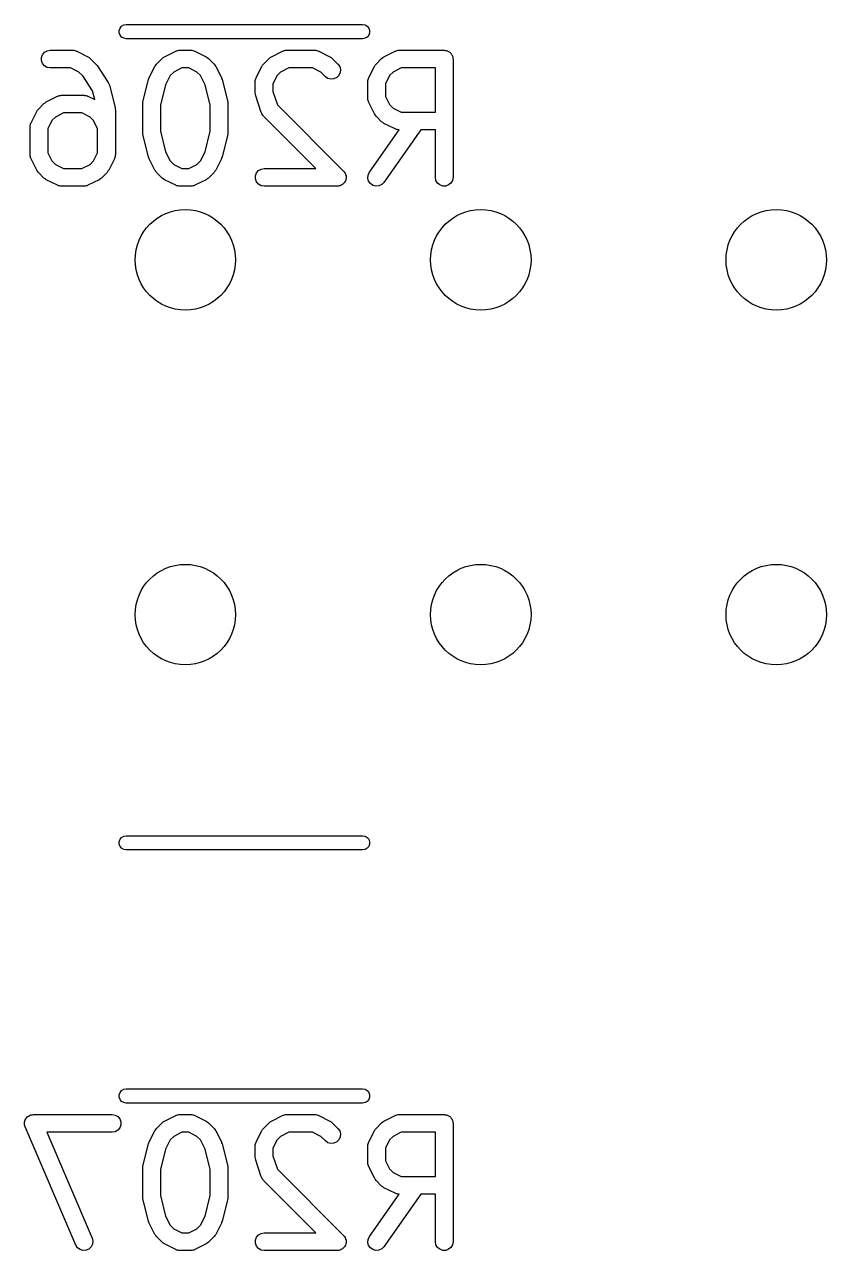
# Model space of a CAD drawing. Extents: x 25 to 326, y -201 to -21.
# Drawn here: x 41.14 to 47.92, y -190.38 to -180.01 of the extents above; entities that cross this region are included whole.
import ezdxf

# ---------------------------------------------------------------- set-up
doc = ezdxf.new("R2010")
doc.units = 0
doc.header["$MEASUREMENT"] = 0
doc.layers.add('BLACK', color=7, linetype='CONTINUOUS')

msp = doc.modelspace()

# ---------------------------------------------------------------- linework, layer by layer
at = {"layer": 'Black'}
for p, q in [((41.9409, -180.06), (41.948, -180.04)), ((41.9409, -180.08), (41.9409, -180.06)), ((41.948, -180.04), (41.9614, -180.024)), ((41.9614, -180.024), (41.9795, -180.014)), ((41.9795, -180.014), (42, -180.01)), ((42, -180.01), (44, -180.01)), ((44, -180.01), (44.0205, -180.014)), ((44.0205, -180.014), (44.0386, -180.024)), ((44.0386, -180.024), (44.052, -180.04)), ((44.052, -180.04), (44.0591, -180.06)), ((44.0591, -180.06), (44.0591, -180.08)), ((41.948, -180.1), (41.9409, -180.08)), ((41.9614, -180.116), (41.948, -180.1)), ((41.9795, -180.126), (41.9614, -180.116)), ((42, -180.13), (41.9795, -180.126)), ((44, -180.13), (42, -180.13)), ((44.0205, -180.126), (44, -180.13)), ((44.0386, -180.116), (44.0205, -180.126)), ((44.052, -180.1), (44.0386, -180.116)), ((44.0591, -180.08), (44.052, -180.1)), ((41.2833, -180.289), (41.2922, -180.265)), ((41.2922, -180.265), (41.3089, -180.245)), ((41.3089, -180.245), (41.3315, -180.232)), ((41.3315, -180.232), (41.3571, -180.227)), ((41.3571, -180.227), (41.5476, -180.227)), ((41.5476, -180.227), (41.5519, -180.228)), ((41.5519, -180.228), (41.5562, -180.228)), ((41.5562, -180.228), (41.5646, -180.23)), ((41.5646, -180.23), (41.5733, -180.232)), ((41.5733, -180.232), (41.577, -180.234)), ((41.577, -180.234), (41.5812, -180.235)), ((41.5812, -180.235), (41.6764, -180.283)), ((42.3236, -180.283), (42.4188, -180.235)), ((42.4188, -180.235), (42.423, -180.234)), ((42.423, -180.234), (42.4267, -180.232)), ((42.4267, -180.232), (42.4354, -180.23)), ((42.4354, -180.23), (42.4438, -180.228)), ((42.4438, -180.228), (42.4481, -180.228)), ((42.4481, -180.228), (42.4524, -180.227)), ((42.4524, -180.227), (42.5476, -180.227)), ((42.5476, -180.227), (42.5519, -180.228)), ((42.5519, -180.228), (42.5562, -180.228)), ((42.5562, -180.228), (42.5646, -180.23)), ((42.5646, -180.23), (42.5733, -180.232)), ((42.5733, -180.232), (42.577, -180.234)), ((42.577, -180.234), (42.5812, -180.235)), ((42.5812, -180.235), (42.6764, -180.283)), ((43.2284, -180.283), (43.3236, -180.235)), ((43.3236, -180.235), (43.3277, -180.234)), ((43.3277, -180.234), (43.3315, -180.232)), ((43.3315, -180.232), (43.3401, -180.23)), ((43.3401, -180.23), (43.3486, -180.228)), ((43.3486, -180.228), (43.3529, -180.228)), ((43.3529, -180.228), (43.3571, -180.227)), ((43.3571, -180.227), (43.5952, -180.227)), ((43.5952, -180.227), (43.5995, -180.228)), ((43.5995, -180.228), (43.6038, -180.228)), ((43.6038, -180.228), (43.6122, -180.23)), ((43.6122, -180.23), (43.6209, -180.232)), ((43.6209, -180.232), (43.6246, -180.234)), ((43.6246, -180.234), (43.6288, -180.235)), ((43.6288, -180.235), (43.724, -180.283)), ((44.1807, -180.283), (44.276, -180.235)), ((44.276, -180.235), (44.2801, -180.234)), ((44.2801, -180.234), (44.2839, -180.232)), ((44.2839, -180.232), (44.2925, -180.23)), ((44.2925, -180.23), (44.3009, -180.228)), ((44.3009, -180.228), (44.3053, -180.228)), ((44.3053, -180.228), (44.3095, -180.227)), ((44.3095, -180.227), (44.6905, -180.227)), ((44.6905, -180.227), (44.6969, -180.229)), ((44.6969, -180.229), (44.7035, -180.229)), ((44.7035, -180.229), (44.7097, -180.231)), ((44.7097, -180.231), (44.7161, -180.232)), ((44.7161, -180.232), (44.7218, -180.235)), ((44.7218, -180.235), (44.728, -180.237)), ((44.728, -180.237), (44.733, -180.242)), ((44.733, -180.242), (44.7387, -180.245)), ((44.7387, -180.245), (44.7429, -180.25)), ((44.7429, -180.25), (44.7479, -180.254)), ((44.7479, -180.254), (44.7512, -180.26)), ((44.7512, -180.26), (44.7554, -180.265)), ((44.7554, -180.265), (44.7577, -180.271)), ((44.7577, -180.271), (44.761, -180.277)), ((44.761, -180.277), (44.7621, -180.283)), ((41.2833, -180.315), (41.2833, -180.289)), ((41.2922, -180.34), (41.2833, -180.315)), ((41.3089, -180.36), (41.2922, -180.34)), ((41.3315, -180.373), (41.3089, -180.36)), ((41.3571, -180.377), (41.3315, -180.373)), ((41.5299, -180.377), (41.3571, -180.377)), ((41.5984, -180.412), (41.5299, -180.377)), ((41.6764, -180.283), (41.6861, -180.29)), ((41.6861, -180.29), (41.6959, -180.297)), ((41.6959, -180.297), (41.7435, -180.345)), ((41.7435, -180.345), (41.7478, -180.351)), ((41.7478, -180.351), (41.7529, -180.356)), ((41.7529, -180.356), (41.8481, -180.499)), ((42.1948, -180.459), (42.2424, -180.364)), ((42.2424, -180.364), (42.2496, -180.354)), ((42.2496, -180.354), (42.2565, -180.345)), ((42.2565, -180.345), (42.3041, -180.297)), ((42.3041, -180.297), (42.3139, -180.29)), ((42.3139, -180.29), (42.3236, -180.283)), ((42.4701, -180.377), (42.4016, -180.412)), ((42.5299, -180.377), (42.4701, -180.377)), ((42.5984, -180.412), (42.5299, -180.377)), ((42.6764, -180.283), (42.6861, -180.29)), ((42.6861, -180.29), (42.6959, -180.297)), ((42.6959, -180.297), (42.7435, -180.345)), ((42.7435, -180.345), (42.7504, -180.354)), ((42.7504, -180.354), (42.7576, -180.364)), ((42.7576, -180.364), (42.8052, -180.459)), ((43.0996, -180.459), (43.1472, -180.364)), ((43.1472, -180.364), (43.1544, -180.354)), ((43.1544, -180.354), (43.1613, -180.345)), ((43.1613, -180.345), (43.2089, -180.297)), ((43.2089, -180.297), (43.2187, -180.29)), ((43.2187, -180.29), (43.2284, -180.283)), ((43.3748, -180.377), (43.3063, -180.412)), ((43.5775, -180.377), (43.3748, -180.377)), ((43.646, -180.412), (43.5775, -180.377)), ((43.724, -180.283), (43.7337, -180.29)), ((43.7337, -180.29), (43.7435, -180.297)), ((43.7435, -180.297), (43.7911, -180.345)), ((43.7911, -180.345), (43.8061, -180.366)), ((43.8061, -180.366), (43.8128, -180.391)), ((44.052, -180.459), (44.0996, -180.364)), ((44.0996, -180.364), (44.1067, -180.354)), ((44.1067, -180.354), (44.1136, -180.345)), ((44.1136, -180.345), (44.1613, -180.297)), ((44.1613, -180.297), (44.1711, -180.29)), ((44.1711, -180.29), (44.1807, -180.283)), ((44.3272, -180.377), (44.2587, -180.412)), ((44.6155, -180.377), (44.3272, -180.377)), ((44.6155, -180.751), (44.6155, -180.377)), ((44.7621, -180.283), (44.7643, -180.289)), ((44.7643, -180.289), (44.7643, -180.296)), ((44.7643, -180.296), (44.7655, -180.302)), ((44.7655, -180.302), (44.7655, -181.302)), ((41.6322, -180.445), (41.5984, -180.412)), ((41.7161, -180.571), (41.6322, -180.445)), ((42.1415, -180.665), (42.1891, -180.475)), ((42.1891, -180.475), (42.1925, -180.467)), ((42.1925, -180.467), (42.1948, -180.459)), ((42.3712, -180.442), (42.3327, -180.519)), ((42.4016, -180.412), (42.3712, -180.442)), ((42.6288, -180.442), (42.5984, -180.412)), ((42.6673, -180.519), (42.6288, -180.442)), ((42.8052, -180.459), (42.8075, -180.467)), ((42.8075, -180.467), (42.8109, -180.475)), ((42.8109, -180.475), (42.8585, -180.665)), ((43.0917, -180.493), (43.0924, -180.489)), ((43.0922, -180.484), (43.0947, -180.476)), ((43.0924, -180.489), (43.0922, -180.484)), ((43.0947, -180.476), (43.0962, -180.467)), ((43.0962, -180.467), (43.0984, -180.463)), ((43.0984, -180.463), (43.0996, -180.459)), ((43.2759, -180.442), (43.2417, -180.511)), ((43.3063, -180.412), (43.2759, -180.442)), ((43.6851, -180.451), (43.646, -180.412)), ((43.7064, -180.466), (43.6851, -180.451)), ((43.7316, -180.472), (43.7064, -180.466)), ((43.7575, -180.47), (43.7316, -180.472)), ((43.7811, -180.459), (43.7575, -180.47)), ((43.7995, -180.441), (43.7811, -180.459)), ((43.8105, -180.417), (43.7995, -180.441)), ((43.8128, -180.391), (43.8105, -180.417)), ((44.044, -180.493), (44.0448, -180.489)), ((44.0445, -180.484), (44.047, -180.476)), ((44.0448, -180.489), (44.0445, -180.484)), ((44.047, -180.476), (44.0486, -180.467)), ((44.0486, -180.467), (44.0507, -180.463)), ((44.0507, -180.463), (44.052, -180.459)), ((44.2283, -180.442), (44.194, -180.511)), ((44.2587, -180.412), (44.2283, -180.442)), ((41.7346, -180.645), (41.7161, -180.571)), ((41.8481, -180.499), (41.8533, -180.511)), ((41.8533, -180.511), (41.8585, -180.522)), ((41.8585, -180.522), (41.9061, -180.713)), ((42.3327, -180.519), (42.2893, -180.693)), ((42.7107, -180.693), (42.6673, -180.519)), ((43.0917, -180.588), (43.0917, -180.493)), ((43.0938, -180.6), (43.0917, -180.588)), ((43.2417, -180.511), (43.2417, -180.576)), ((43.2417, -180.576), (43.2798, -180.69)), ((44.044, -180.636), (44.044, -180.493)), ((44.194, -180.511), (44.194, -180.618)), ((41.2565, -180.726), (41.3041, -180.678)), ((41.3041, -180.678), (41.3139, -180.671)), ((41.3139, -180.671), (41.3236, -180.664)), ((41.3236, -180.664), (41.4188, -180.616)), ((41.4188, -180.616), (41.423, -180.615)), ((41.423, -180.615), (41.4267, -180.613)), ((41.4267, -180.613), (41.4354, -180.611)), ((41.4354, -180.611), (41.4438, -180.609)), ((41.4438, -180.609), (41.4481, -180.609)), ((41.4481, -180.609), (41.4524, -180.608)), ((41.4524, -180.608), (41.6429, -180.608)), ((41.6429, -180.608), (41.6471, -180.609)), ((41.6471, -180.609), (41.6514, -180.609)), ((41.6514, -180.609), (41.6599, -180.611)), ((41.6599, -180.611), (41.6685, -180.613)), ((41.6685, -180.613), (41.6723, -180.615)), ((41.6723, -180.615), (41.6764, -180.616)), ((41.6764, -180.616), (41.7346, -180.645)), ((42.1393, -180.683), (42.1409, -180.674)), ((42.1393, -180.921), (42.1393, -180.683)), ((42.1409, -180.674), (42.1415, -180.665)), ((42.2893, -180.693), (42.2893, -180.912)), ((42.7107, -180.912), (42.7107, -180.693)), ((42.8585, -180.665), (42.8591, -180.674)), ((42.8591, -180.674), (42.8607, -180.683)), ((42.8607, -180.683), (42.8607, -180.921)), ((43.0955, -180.612), (43.0938, -180.6)), ((43.1431, -180.755), (43.0955, -180.612)), ((43.2798, -180.69), (43.8387, -181.249)), ((44.0448, -180.64), (44.044, -180.636)), ((44.0445, -180.644), (44.0448, -180.64)), ((44.047, -180.653), (44.0445, -180.644)), ((44.0486, -180.661), (44.047, -180.653)), ((44.0507, -180.665), (44.0486, -180.661)), ((44.052, -180.669), (44.0507, -180.665)), ((44.0996, -180.764), (44.052, -180.669)), ((44.194, -180.618), (44.2283, -180.687)), ((44.2283, -180.687), (44.2587, -180.717)), ((41.1948, -180.84), (41.2424, -180.745)), ((41.2424, -180.745), (41.2496, -180.735)), ((41.2496, -180.735), (41.2565, -180.726)), ((41.4016, -180.793), (41.3712, -180.823)), ((41.4701, -180.758), (41.4016, -180.793)), ((41.6252, -180.758), (41.4701, -180.758)), ((41.6937, -180.793), (41.6252, -180.758)), ((41.7241, -180.823), (41.6937, -180.793)), ((41.9061, -180.713), (41.9067, -180.722)), ((41.9067, -180.722), (41.9083, -180.731)), ((41.9083, -180.731), (41.9083, -181.112)), ((43.1452, -180.758), (43.1431, -180.755)), ((43.1463, -180.763), (43.1452, -180.758)), ((43.1514, -180.77), (43.1463, -180.763)), ((43.1555, -180.778), (43.1514, -180.77)), ((43.1588, -180.78), (43.1555, -180.778)), ((43.1613, -180.784), (43.1588, -180.78)), ((43.6046, -181.227), (43.1613, -180.784)), ((44.1067, -180.774), (44.0996, -180.764)), ((44.1136, -180.784), (44.1067, -180.774)), ((44.1613, -180.832), (44.1136, -180.784)), ((44.2587, -180.717), (44.3272, -180.751)), ((44.3272, -180.751), (44.6155, -180.751)), ((41.1869, -180.874), (41.1877, -180.87)), ((41.1869, -181.112), (41.1869, -180.874)), ((41.1874, -180.865), (41.1899, -180.857)), ((41.1877, -180.87), (41.1874, -180.865)), ((41.1899, -180.857), (41.1914, -180.848)), ((41.1914, -180.848), (41.1936, -180.844)), ((41.1936, -180.844), (41.1948, -180.84)), ((41.3712, -180.823), (41.3369, -180.892)), ((41.3369, -180.892), (41.3369, -181.094)), ((41.7583, -180.892), (41.7241, -180.823)), ((41.7583, -181.094), (41.7583, -180.892)), ((44.0576, -181.259), (44.3085, -180.901)), ((44.1711, -180.838), (44.1613, -180.832)), ((44.1807, -180.846), (44.1711, -180.838)), ((44.4914, -180.901), (44.1805, -181.345)), ((44.276, -180.893), (44.1807, -180.846)), ((44.2801, -180.895), (44.276, -180.893)), ((44.2839, -180.897), (44.2801, -180.895)), ((44.2925, -180.898), (44.2839, -180.897)), ((44.3009, -180.901), (44.2925, -180.898)), ((44.3053, -180.9), (44.3009, -180.901)), ((44.3085, -180.901), (44.3053, -180.9)), ((44.6155, -180.901), (44.4914, -180.901)), ((44.6155, -181.302), (44.6155, -180.901)), ((42.1409, -180.93), (42.1393, -180.921)), ((42.1415, -180.94), (42.1409, -180.93)), ((42.1891, -181.13), (42.1415, -180.94)), ((42.2893, -180.912), (42.3327, -181.086)), ((42.6673, -181.086), (42.7107, -180.912)), ((42.8585, -180.94), (42.8109, -181.13)), ((42.8591, -180.93), (42.8585, -180.94)), ((42.8607, -180.921), (42.8591, -180.93)), ((41.3369, -181.094), (41.3712, -181.163)), ((41.7241, -181.163), (41.7583, -181.094)), ((42.3327, -181.086), (42.3712, -181.163)), ((42.6288, -181.163), (42.6673, -181.086)), ((41.1877, -181.116), (41.1869, -181.112)), ((41.1874, -181.12), (41.1877, -181.116)), ((41.1899, -181.129), (41.1874, -181.12)), ((41.1914, -181.138), (41.1899, -181.129)), ((41.1936, -181.141), (41.1914, -181.138)), ((41.1948, -181.145), (41.1936, -181.141)), ((41.2424, -181.241), (41.1948, -181.145)), ((41.3712, -181.163), (41.4016, -181.193)), ((41.4016, -181.193), (41.4701, -181.227)), ((41.6252, -181.227), (41.6937, -181.193)), ((41.6937, -181.193), (41.7241, -181.163)), ((41.9004, -181.145), (41.8528, -181.241)), ((41.9016, -181.141), (41.9004, -181.145)), ((41.9038, -181.138), (41.9016, -181.141)), ((41.9053, -181.129), (41.9038, -181.138)), ((41.9078, -181.12), (41.9053, -181.129)), ((41.9083, -181.112), (41.9076, -181.116)), ((41.9076, -181.116), (41.9078, -181.12)), ((42.1925, -181.138), (42.1891, -181.13)), ((42.1948, -181.145), (42.1925, -181.138)), ((42.2424, -181.241), (42.1948, -181.145)), ((42.3712, -181.163), (42.4016, -181.193)), ((42.4016, -181.193), (42.4701, -181.227)), ((42.5299, -181.227), (42.5984, -181.193)), ((42.5984, -181.193), (42.6288, -181.163)), ((42.8052, -181.145), (42.7576, -181.241)), ((42.8075, -181.138), (42.8052, -181.145)), ((42.8109, -181.13), (42.8075, -181.138)), ((41.2496, -181.25), (41.2424, -181.241)), ((41.2565, -181.26), (41.2496, -181.25)), ((41.3041, -181.308), (41.2565, -181.26)), ((41.3139, -181.315), (41.3041, -181.308)), ((41.3236, -181.322), (41.3139, -181.315)), ((41.4701, -181.227), (41.6252, -181.227)), ((41.7813, -181.315), (41.7716, -181.322)), ((41.7911, -181.308), (41.7813, -181.315)), ((41.8387, -181.26), (41.7911, -181.308)), ((41.8456, -181.25), (41.8387, -181.26)), ((41.8528, -181.241), (41.8456, -181.25)), ((42.2496, -181.25), (42.2424, -181.241)), ((42.2565, -181.26), (42.2496, -181.25)), ((42.3041, -181.308), (42.2565, -181.26)), ((42.3139, -181.315), (42.3041, -181.308)), ((42.3236, -181.322), (42.3139, -181.315)), ((42.4701, -181.227), (42.5299, -181.227)), ((42.6861, -181.315), (42.6764, -181.322)), ((42.6959, -181.308), (42.6861, -181.315)), ((42.7435, -181.26), (42.6959, -181.308)), ((42.7504, -181.25), (42.7435, -181.26)), ((42.7576, -181.241), (42.7504, -181.25)), ((43.0928, -181.289), (43.1017, -181.265)), ((43.0928, -181.315), (43.0928, -181.289)), ((43.1017, -181.34), (43.0928, -181.315)), ((43.1017, -181.265), (43.1185, -181.245)), ((43.1185, -181.245), (43.141, -181.232)), ((43.141, -181.232), (43.1667, -181.227)), ((43.1667, -181.227), (43.6046, -181.227)), ((43.8387, -181.249), (43.8444, -181.257)), ((43.8444, -181.257), (43.8507, -181.265)), ((43.8507, -181.265), (43.8518, -181.268)), ((43.8518, -181.268), (43.8537, -181.271)), ((43.8537, -181.271), (43.8562, -181.28)), ((43.8562, -181.28), (43.8596, -181.289)), ((43.8596, -181.315), (43.8584, -181.319)), ((43.8596, -181.289), (43.8596, -181.293)), ((43.8596, -181.293), (43.8604, -181.296)), ((43.8604, -181.296), (43.8596, -181.306)), ((43.8596, -181.306), (43.8596, -181.315)), ((44.0443, -181.309), (44.0466, -181.283)), ((44.0511, -181.334), (44.0443, -181.309)), ((44.0466, -181.283), (44.0576, -181.259)), ((44.62, -181.328), (44.6155, -181.302)), ((44.7655, -181.302), (44.761, -181.328)), ((41.4188, -181.369), (41.3236, -181.322)), ((41.423, -181.371), (41.4188, -181.369)), ((41.4267, -181.373), (41.423, -181.371)), ((41.4354, -181.374), (41.4267, -181.373)), ((41.4438, -181.377), (41.4354, -181.374)), ((41.4481, -181.377), (41.4438, -181.377)), ((41.4524, -181.377), (41.4481, -181.377)), ((41.6429, -181.377), (41.4524, -181.377)), ((41.6471, -181.377), (41.6429, -181.377)), ((41.6514, -181.377), (41.6471, -181.377)), ((41.6599, -181.374), (41.6514, -181.377)), ((41.6685, -181.373), (41.6599, -181.374)), ((41.6723, -181.371), (41.6685, -181.373)), ((41.6764, -181.369), (41.6723, -181.371)), ((41.7716, -181.322), (41.6764, -181.369)), ((42.4188, -181.369), (42.3236, -181.322)), ((42.423, -181.371), (42.4188, -181.369)), ((42.4267, -181.373), (42.423, -181.371)), ((42.4354, -181.374), (42.4267, -181.373)), ((42.4438, -181.377), (42.4354, -181.374)), ((42.4481, -181.377), (42.4438, -181.377)), ((42.4524, -181.377), (42.4481, -181.377)), ((42.5476, -181.377), (42.4524, -181.377)), ((42.5519, -181.377), (42.5476, -181.377)), ((42.5562, -181.377), (42.5519, -181.377)), ((42.5646, -181.374), (42.5562, -181.377)), ((42.5733, -181.373), (42.5646, -181.374)), ((42.577, -181.371), (42.5733, -181.373)), ((42.5812, -181.369), (42.577, -181.371)), ((42.6764, -181.322), (42.5812, -181.369)), ((43.1185, -181.36), (43.1017, -181.34)), ((43.141, -181.373), (43.1185, -181.36)), ((43.1667, -181.377), (43.141, -181.373)), ((43.7857, -181.377), (43.1667, -181.377)), ((43.7954, -181.376), (43.7857, -181.377)), ((43.8051, -181.375), (43.7954, -181.376)), ((43.8081, -181.373), (43.8051, -181.375)), ((43.8114, -181.373), (43.8081, -181.373)), ((43.8198, -181.368), (43.8114, -181.373)), ((43.8287, -181.364), (43.8198, -181.368)), ((43.8311, -181.361), (43.8287, -181.364)), ((43.8339, -181.36), (43.8311, -181.361)), ((43.8402, -181.352), (43.8339, -181.36)), ((43.8472, -181.345), (43.8402, -181.352)), ((43.8485, -181.342), (43.8472, -181.345)), ((43.8507, -181.34), (43.8485, -181.342)), ((43.854, -181.331), (43.8507, -181.34)), ((43.8582, -181.322), (43.854, -181.331)), ((43.8584, -181.319), (43.8582, -181.322)), ((44.066, -181.355), (44.0511, -181.334)), ((44.0874, -181.37), (44.066, -181.355)), ((44.1125, -181.377), (44.0874, -181.37)), ((44.1385, -181.375), (44.1125, -181.377)), ((44.1621, -181.364), (44.1385, -181.375)), ((44.1805, -181.345), (44.1621, -181.364)), ((44.633, -181.351), (44.62, -181.328)), ((44.653, -181.367), (44.633, -181.351)), ((44.6775, -181.376), (44.653, -181.367)), ((44.7035, -181.376), (44.6775, -181.376)), ((44.728, -181.367), (44.7035, -181.376)), ((44.7479, -181.351), (44.728, -181.367)), ((44.761, -181.328), (44.7479, -181.351)), ((41.9409, -186.92), (41.948, -186.9)), ((41.948, -186.9), (41.9614, -186.884)), ((41.9614, -186.884), (41.9795, -186.874)), ((41.9795, -186.874), (42, -186.87)), ((42, -186.87), (44, -186.87)), ((44, -186.87), (44.0205, -186.874)), ((44.0205, -186.874), (44.0386, -186.884)), ((44.0386, -186.884), (44.052, -186.9)), ((44.052, -186.9), (44.0591, -186.92)), ((41.9409, -186.94), (41.9409, -186.92)), ((41.948, -186.96), (41.9409, -186.94)), ((41.9614, -186.976), (41.948, -186.96)), ((41.9795, -186.986), (41.9614, -186.976)), ((42, -186.99), (41.9795, -186.986)), ((44, -186.99), (42, -186.99)), ((44.0205, -186.986), (44, -186.99)), ((44.0386, -186.976), (44.0205, -186.986)), ((44.052, -186.96), (44.0386, -186.976)), ((44.0591, -186.94), (44.052, -186.96)), ((44.0591, -186.92), (44.0591, -186.94)), ((41.9409, -189.06), (41.948, -189.04)), ((41.9409, -189.08), (41.9409, -189.06)), ((41.948, -189.1), (41.9409, -189.08)), ((41.948, -189.04), (41.9614, -189.024)), ((41.9614, -189.024), (41.9795, -189.014)), ((41.9795, -189.014), (42, -189.01)), ((42, -189.01), (44, -189.01)), ((44, -189.01), (44.0205, -189.014)), ((44.0205, -189.014), (44.0386, -189.024)), ((44.0386, -189.024), (44.052, -189.04)), ((44.052, -189.04), (44.0591, -189.06)), ((44.0591, -189.08), (44.052, -189.1)), ((44.0591, -189.06), (44.0591, -189.08)), ((41.9614, -189.116), (41.948, -189.1)), ((41.9795, -189.126), (41.9614, -189.116)), ((42, -189.13), (41.9795, -189.126)), ((44, -189.13), (42, -189.13)), ((44.0205, -189.126), (44, -189.13)), ((44.0386, -189.116), (44.0205, -189.126)), ((44.052, -189.1), (44.0386, -189.116)), ((41.1394, -189.307), (41.1404, -189.298)), ((41.1404, -189.289), (41.142, -189.285)), ((41.1404, -189.298), (41.1404, -189.289)), ((41.142, -189.285), (41.1425, -189.281)), ((41.1425, -189.281), (41.1464, -189.273)), ((41.1464, -189.273), (41.1493, -189.265)), ((41.1493, -189.265), (41.1522, -189.261)), ((41.1522, -189.261), (41.1542, -189.257)), ((41.1542, -189.257), (41.1605, -189.252)), ((41.1605, -189.252), (41.1661, -189.245)), ((41.1661, -189.245), (41.17, -189.243)), ((41.17, -189.243), (41.1732, -189.24)), ((41.1732, -189.24), (41.1812, -189.236)), ((41.1812, -189.236), (41.1886, -189.232)), ((41.1886, -189.232), (41.193, -189.231)), ((41.193, -189.231), (41.1972, -189.229)), ((41.1972, -189.229), (41.2058, -189.229)), ((41.2058, -189.229), (41.2143, -189.227)), ((41.2143, -189.227), (41.881, -189.227)), ((41.881, -189.227), (41.9066, -189.232)), ((41.9066, -189.232), (41.9292, -189.245)), ((41.9292, -189.245), (41.9459, -189.265)), ((41.9459, -189.265), (41.9548, -189.289)), ((41.9548, -189.289), (41.9548, -189.315)), ((42.2565, -189.345), (42.3041, -189.297)), ((42.3041, -189.297), (42.3139, -189.29)), ((42.3139, -189.29), (42.3236, -189.283)), ((42.3236, -189.283), (42.4188, -189.235)), ((42.4188, -189.235), (42.423, -189.234)), ((42.423, -189.234), (42.4267, -189.232)), ((42.4267, -189.232), (42.4354, -189.23)), ((42.4354, -189.23), (42.4438, -189.228)), ((42.4438, -189.228), (42.4481, -189.228)), ((42.4481, -189.228), (42.4524, -189.227)), ((42.4524, -189.227), (42.5476, -189.227)), ((42.5476, -189.227), (42.5519, -189.228)), ((42.5519, -189.228), (42.5562, -189.228)), ((42.5562, -189.228), (42.5646, -189.23)), ((42.5646, -189.23), (42.5733, -189.232)), ((42.5733, -189.232), (42.577, -189.234)), ((42.577, -189.234), (42.5812, -189.235)), ((42.5812, -189.235), (42.6764, -189.283)), ((42.6764, -189.283), (42.6861, -189.29)), ((42.6861, -189.29), (42.6959, -189.297)), ((42.6959, -189.297), (42.7435, -189.345)), ((43.1613, -189.345), (43.2089, -189.297)), ((43.2089, -189.297), (43.2187, -189.29)), ((43.2187, -189.29), (43.2284, -189.283)), ((43.2284, -189.283), (43.3236, -189.235)), ((43.3236, -189.235), (43.3277, -189.234)), ((43.3277, -189.234), (43.3315, -189.232)), ((43.3315, -189.232), (43.3401, -189.23)), ((43.3401, -189.23), (43.3486, -189.228)), ((43.3486, -189.228), (43.3529, -189.228)), ((43.3529, -189.228), (43.3571, -189.227)), ((43.3571, -189.227), (43.5952, -189.227)), ((43.5952, -189.227), (43.5995, -189.228)), ((43.5995, -189.228), (43.6038, -189.228)), ((43.6038, -189.228), (43.6122, -189.23)), ((43.6122, -189.23), (43.6209, -189.232)), ((43.6209, -189.232), (43.6246, -189.234)), ((43.6246, -189.234), (43.6288, -189.235)), ((43.6288, -189.235), (43.724, -189.283)), ((43.724, -189.283), (43.7337, -189.29)), ((43.7337, -189.29), (43.7435, -189.297)), ((43.7435, -189.297), (43.7911, -189.345)), ((44.1136, -189.345), (44.1613, -189.297)), ((44.1613, -189.297), (44.1711, -189.29)), ((44.1711, -189.29), (44.1807, -189.283)), ((44.1807, -189.283), (44.276, -189.235)), ((44.276, -189.235), (44.2801, -189.234)), ((44.2801, -189.234), (44.2839, -189.232)), ((44.2839, -189.232), (44.2925, -189.23)), ((44.2925, -189.23), (44.3009, -189.228)), ((44.3009, -189.228), (44.3053, -189.228)), ((44.3053, -189.228), (44.3095, -189.227)), ((44.3095, -189.227), (44.6905, -189.227)), ((44.6905, -189.227), (44.6969, -189.229)), ((44.6969, -189.229), (44.7035, -189.229)), ((44.7035, -189.229), (44.7097, -189.231)), ((44.7097, -189.231), (44.7161, -189.232)), ((44.7161, -189.232), (44.7218, -189.235)), ((44.7218, -189.235), (44.728, -189.237)), ((44.728, -189.237), (44.733, -189.242)), ((44.733, -189.242), (44.7387, -189.245)), ((44.7387, -189.245), (44.7429, -189.25)), ((44.7429, -189.25), (44.7479, -189.254)), ((44.7479, -189.254), (44.7512, -189.26)), ((44.7512, -189.26), (44.7554, -189.265)), ((44.7554, -189.265), (44.7577, -189.271)), ((44.7577, -189.271), (44.761, -189.277)), ((44.761, -189.277), (44.7621, -189.283)), ((44.7621, -189.283), (44.7643, -189.289)), ((44.7643, -189.289), (44.7643, -189.296)), ((44.7643, -189.296), (44.7655, -189.302)), ((41.1404, -189.311), (41.1394, -189.307)), ((41.1404, -189.315), (41.1404, -189.311)), ((41.1434, -189.324), (41.1404, -189.315)), ((41.1453, -189.332), (41.1434, -189.324)), ((41.5739, -190.332), (41.1453, -189.332)), ((41.881, -189.377), (41.328, -189.377)), ((41.328, -189.377), (41.7118, -190.273)), ((41.9066, -189.373), (41.881, -189.377)), ((41.9292, -189.36), (41.9066, -189.373)), ((41.9459, -189.34), (41.9292, -189.36)), ((41.9548, -189.315), (41.9459, -189.34)), ((42.1948, -189.459), (42.2424, -189.364)), ((42.2424, -189.364), (42.2496, -189.354)), ((42.2496, -189.354), (42.2565, -189.345)), ((42.4701, -189.377), (42.4016, -189.412)), ((42.5299, -189.377), (42.4701, -189.377)), ((42.5984, -189.412), (42.5299, -189.377)), ((42.7435, -189.345), (42.7504, -189.354)), ((42.7504, -189.354), (42.7576, -189.364)), ((42.7576, -189.364), (42.8052, -189.459)), ((43.0996, -189.459), (43.1472, -189.364)), ((43.1472, -189.364), (43.1544, -189.354)), ((43.1544, -189.354), (43.1613, -189.345)), ((43.3748, -189.377), (43.3063, -189.412)), ((43.5775, -189.377), (43.3748, -189.377)), ((43.646, -189.412), (43.5775, -189.377)), ((43.7911, -189.345), (43.8061, -189.366)), ((43.8061, -189.366), (43.8128, -189.391)), ((43.8128, -189.391), (43.8105, -189.417)), ((44.052, -189.459), (44.0996, -189.364)), ((44.0996, -189.364), (44.1067, -189.354)), ((44.1067, -189.354), (44.1136, -189.345)), ((44.3272, -189.377), (44.2587, -189.412)), ((44.6155, -189.377), (44.3272, -189.377)), ((44.6155, -189.751), (44.6155, -189.377)), ((44.7655, -189.302), (44.7655, -190.302)), ((42.1415, -189.665), (42.1891, -189.475)), ((42.1891, -189.475), (42.1925, -189.467)), ((42.1925, -189.467), (42.1948, -189.459)), ((42.3712, -189.442), (42.3327, -189.519)), ((42.4016, -189.412), (42.3712, -189.442)), ((42.6288, -189.442), (42.5984, -189.412)), ((42.6673, -189.519), (42.6288, -189.442)), ((42.8052, -189.459), (42.8075, -189.467)), ((42.8075, -189.467), (42.8109, -189.475)), ((42.8109, -189.475), (42.8585, -189.665)), ((43.0917, -189.493), (43.0924, -189.489)), ((43.0917, -189.588), (43.0917, -189.493)), ((43.0922, -189.484), (43.0947, -189.476)), ((43.0924, -189.489), (43.0922, -189.484)), ((43.0947, -189.476), (43.0962, -189.467)), ((43.0962, -189.467), (43.0984, -189.463)), ((43.0984, -189.463), (43.0996, -189.459)), ((43.2759, -189.442), (43.2417, -189.511)), ((43.3063, -189.412), (43.2759, -189.442)), ((43.6851, -189.451), (43.646, -189.412)), ((43.7064, -189.466), (43.6851, -189.451)), ((43.7316, -189.472), (43.7064, -189.466)), ((43.7575, -189.47), (43.7316, -189.472)), ((43.7811, -189.459), (43.7575, -189.47)), ((43.7995, -189.441), (43.7811, -189.459)), ((43.8105, -189.417), (43.7995, -189.441)), ((44.044, -189.493), (44.0448, -189.489)), ((44.044, -189.636), (44.044, -189.493)), ((44.0445, -189.484), (44.047, -189.476)), ((44.0448, -189.489), (44.0445, -189.484)), ((44.047, -189.476), (44.0486, -189.467)), ((44.0486, -189.467), (44.0507, -189.463)), ((44.0507, -189.463), (44.052, -189.459)), ((44.2283, -189.442), (44.194, -189.511)), ((44.2587, -189.412), (44.2283, -189.442)), ((42.3327, -189.519), (42.2893, -189.693)), ((42.7107, -189.693), (42.6673, -189.519)), ((43.0938, -189.6), (43.0917, -189.588)), ((43.0955, -189.612), (43.0938, -189.6)), ((43.1431, -189.755), (43.0955, -189.612)), ((43.2417, -189.511), (43.2417, -189.576)), ((43.2417, -189.576), (43.2798, -189.69)), ((44.194, -189.511), (44.194, -189.618)), ((42.1393, -189.683), (42.1409, -189.674)), ((42.1393, -189.921), (42.1393, -189.683)), ((42.1409, -189.674), (42.1415, -189.665)), ((42.2893, -189.693), (42.2893, -189.912)), ((42.7107, -189.912), (42.7107, -189.693)), ((42.8585, -189.665), (42.8591, -189.674)), ((42.8591, -189.674), (42.8607, -189.683)), ((42.8607, -189.683), (42.8607, -189.921)), ((43.2798, -189.69), (43.8387, -190.249)), ((44.0448, -189.64), (44.044, -189.636)), ((44.0445, -189.644), (44.0448, -189.64)), ((44.047, -189.653), (44.0445, -189.644)), ((44.0486, -189.661), (44.047, -189.653)), ((44.0507, -189.665), (44.0486, -189.661)), ((44.052, -189.669), (44.0507, -189.665)), ((44.0996, -189.764), (44.052, -189.669)), ((44.194, -189.618), (44.2283, -189.687)), ((44.2283, -189.687), (44.2587, -189.717)), ((43.1452, -189.758), (43.1431, -189.755)), ((43.1463, -189.763), (43.1452, -189.758)), ((43.1514, -189.77), (43.1463, -189.763)), ((43.1555, -189.778), (43.1514, -189.77)), ((43.1588, -189.78), (43.1555, -189.778)), ((43.1613, -189.784), (43.1588, -189.78)), ((43.6046, -190.227), (43.1613, -189.784)), ((44.1067, -189.774), (44.0996, -189.764)), ((44.1136, -189.784), (44.1067, -189.774)), ((44.1613, -189.832), (44.1136, -189.784)), ((44.2587, -189.717), (44.3272, -189.751)), ((44.3272, -189.751), (44.6155, -189.751)), ((42.1409, -189.93), (42.1393, -189.921)), ((42.2893, -189.912), (42.3327, -190.086)), ((42.6673, -190.086), (42.7107, -189.912)), ((42.8607, -189.921), (42.8591, -189.93)), ((44.0576, -190.259), (44.3085, -189.901)), ((44.1711, -189.838), (44.1613, -189.832)), ((44.1807, -189.846), (44.1711, -189.838)), ((44.4914, -189.901), (44.1805, -190.345)), ((44.276, -189.893), (44.1807, -189.846)), ((44.2801, -189.895), (44.276, -189.893)), ((44.2839, -189.897), (44.2801, -189.895)), ((44.2925, -189.898), (44.2839, -189.897)), ((44.3009, -189.901), (44.2925, -189.898)), ((44.3053, -189.9), (44.3009, -189.901)), ((44.3085, -189.901), (44.3053, -189.9)), ((44.6155, -189.901), (44.4914, -189.901)), ((44.6155, -190.302), (44.6155, -189.901)), ((42.1415, -189.94), (42.1409, -189.93)), ((42.1891, -190.13), (42.1415, -189.94)), ((42.8585, -189.94), (42.8109, -190.13)), ((42.8591, -189.93), (42.8585, -189.94)), ((42.1925, -190.138), (42.1891, -190.13)), ((42.3327, -190.086), (42.3712, -190.163)), ((42.6288, -190.163), (42.6673, -190.086)), ((42.8109, -190.13), (42.8075, -190.138)), ((42.1948, -190.145), (42.1925, -190.138)), ((42.2424, -190.241), (42.1948, -190.145)), ((42.3712, -190.163), (42.4016, -190.193)), ((42.4016, -190.193), (42.4701, -190.227)), ((42.4701, -190.227), (42.5299, -190.227)), ((42.5299, -190.227), (42.5984, -190.193)), ((42.5984, -190.193), (42.6288, -190.163)), ((42.8052, -190.145), (42.7576, -190.241)), ((42.8075, -190.138), (42.8052, -190.145)), ((43.1185, -190.245), (43.141, -190.232)), ((43.141, -190.232), (43.1667, -190.227)), ((43.1667, -190.227), (43.6046, -190.227)), ((41.5882, -190.354), (41.5739, -190.332)), ((41.7147, -190.324), (41.7029, -190.347)), ((41.7118, -190.273), (41.7177, -190.298)), ((41.7177, -190.298), (41.7147, -190.324)), ((42.2496, -190.25), (42.2424, -190.241)), ((42.2565, -190.26), (42.2496, -190.25)), ((42.3041, -190.308), (42.2565, -190.26)), ((42.3139, -190.315), (42.3041, -190.308)), ((42.3236, -190.322), (42.3139, -190.315)), ((42.4188, -190.369), (42.3236, -190.322)), ((42.6764, -190.322), (42.5812, -190.369)), ((42.6861, -190.315), (42.6764, -190.322)), ((42.6959, -190.308), (42.6861, -190.315)), ((42.7435, -190.26), (42.6959, -190.308)), ((42.7504, -190.25), (42.7435, -190.26)), ((42.7576, -190.241), (42.7504, -190.25)), ((43.0928, -190.289), (43.1017, -190.265)), ((43.0928, -190.315), (43.0928, -190.289)), ((43.1017, -190.34), (43.0928, -190.315)), ((43.1017, -190.265), (43.1185, -190.245)), ((43.8387, -190.249), (43.8444, -190.257)), ((43.8444, -190.257), (43.8507, -190.265)), ((43.8507, -190.265), (43.8518, -190.268)), ((43.854, -190.331), (43.8507, -190.34)), ((43.8518, -190.268), (43.8537, -190.271)), ((43.8537, -190.271), (43.8562, -190.28)), ((43.8582, -190.322), (43.854, -190.331)), ((43.8562, -190.28), (43.8596, -190.289)), ((43.8584, -190.319), (43.8582, -190.322)), ((43.8596, -190.315), (43.8584, -190.319)), ((43.8596, -190.289), (43.8596, -190.293)), ((43.8596, -190.293), (43.8604, -190.296)), ((43.8604, -190.296), (43.8596, -190.306)), ((43.8596, -190.306), (43.8596, -190.315)), ((44.0443, -190.309), (44.0466, -190.283)), ((44.0511, -190.334), (44.0443, -190.309)), ((44.0466, -190.283), (44.0576, -190.259)), ((44.066, -190.355), (44.0511, -190.334)), ((44.62, -190.328), (44.6155, -190.302)), ((44.633, -190.351), (44.62, -190.328)), ((44.761, -190.328), (44.7479, -190.351)), ((44.7655, -190.302), (44.761, -190.328)), ((41.609, -190.369), (41.5882, -190.354)), ((41.634, -190.377), (41.609, -190.369)), ((41.66, -190.375), (41.634, -190.377)), ((41.6839, -190.365), (41.66, -190.375)), ((41.7029, -190.347), (41.6839, -190.365)), ((42.423, -190.371), (42.4188, -190.369)), ((42.4267, -190.373), (42.423, -190.371)), ((42.4354, -190.374), (42.4267, -190.373)), ((42.4438, -190.377), (42.4354, -190.374)), ((42.4481, -190.377), (42.4438, -190.377)), ((42.4524, -190.377), (42.4481, -190.377)), ((42.5476, -190.377), (42.4524, -190.377)), ((42.5519, -190.377), (42.5476, -190.377)), ((42.5562, -190.377), (42.5519, -190.377)), ((42.5646, -190.374), (42.5562, -190.377)), ((42.5733, -190.373), (42.5646, -190.374)), ((42.577, -190.371), (42.5733, -190.373)), ((42.5812, -190.369), (42.577, -190.371)), ((43.1185, -190.36), (43.1017, -190.34)), ((43.141, -190.373), (43.1185, -190.36)), ((43.1667, -190.377), (43.141, -190.373)), ((43.7857, -190.377), (43.1667, -190.377)), ((43.7954, -190.376), (43.7857, -190.377)), ((43.8051, -190.375), (43.7954, -190.376)), ((43.8081, -190.373), (43.8051, -190.375)), ((43.8114, -190.373), (43.8081, -190.373)), ((43.8198, -190.368), (43.8114, -190.373)), ((43.8287, -190.364), (43.8198, -190.368)), ((43.8311, -190.361), (43.8287, -190.364)), ((43.8339, -190.36), (43.8311, -190.361)), ((43.8402, -190.352), (43.8339, -190.36)), ((43.8472, -190.345), (43.8402, -190.352)), ((43.8485, -190.342), (43.8472, -190.345)), ((43.8507, -190.34), (43.8485, -190.342)), ((44.0874, -190.37), (44.066, -190.355)), ((44.1125, -190.377), (44.0874, -190.37)), ((44.1385, -190.375), (44.1125, -190.377)), ((44.1621, -190.364), (44.1385, -190.375)), ((44.1805, -190.345), (44.1621, -190.364)), ((44.653, -190.367), (44.633, -190.351)), ((44.6775, -190.376), (44.653, -190.367)), ((44.7035, -190.376), (44.6775, -190.376)), ((44.728, -190.367), (44.7035, -190.376)), ((44.7479, -190.351), (44.728, -190.367))]:
    msp.add_line(p, q, dxfattribs=at)
for centre in [(42.5, -182), (45, -182), (47.5, -182), (42.5, -185), (45, -185), (47.5, -185)]:
    msp.add_circle(centre, 0.425, dxfattribs=at)

doc.saveas('drawing.dxf')
